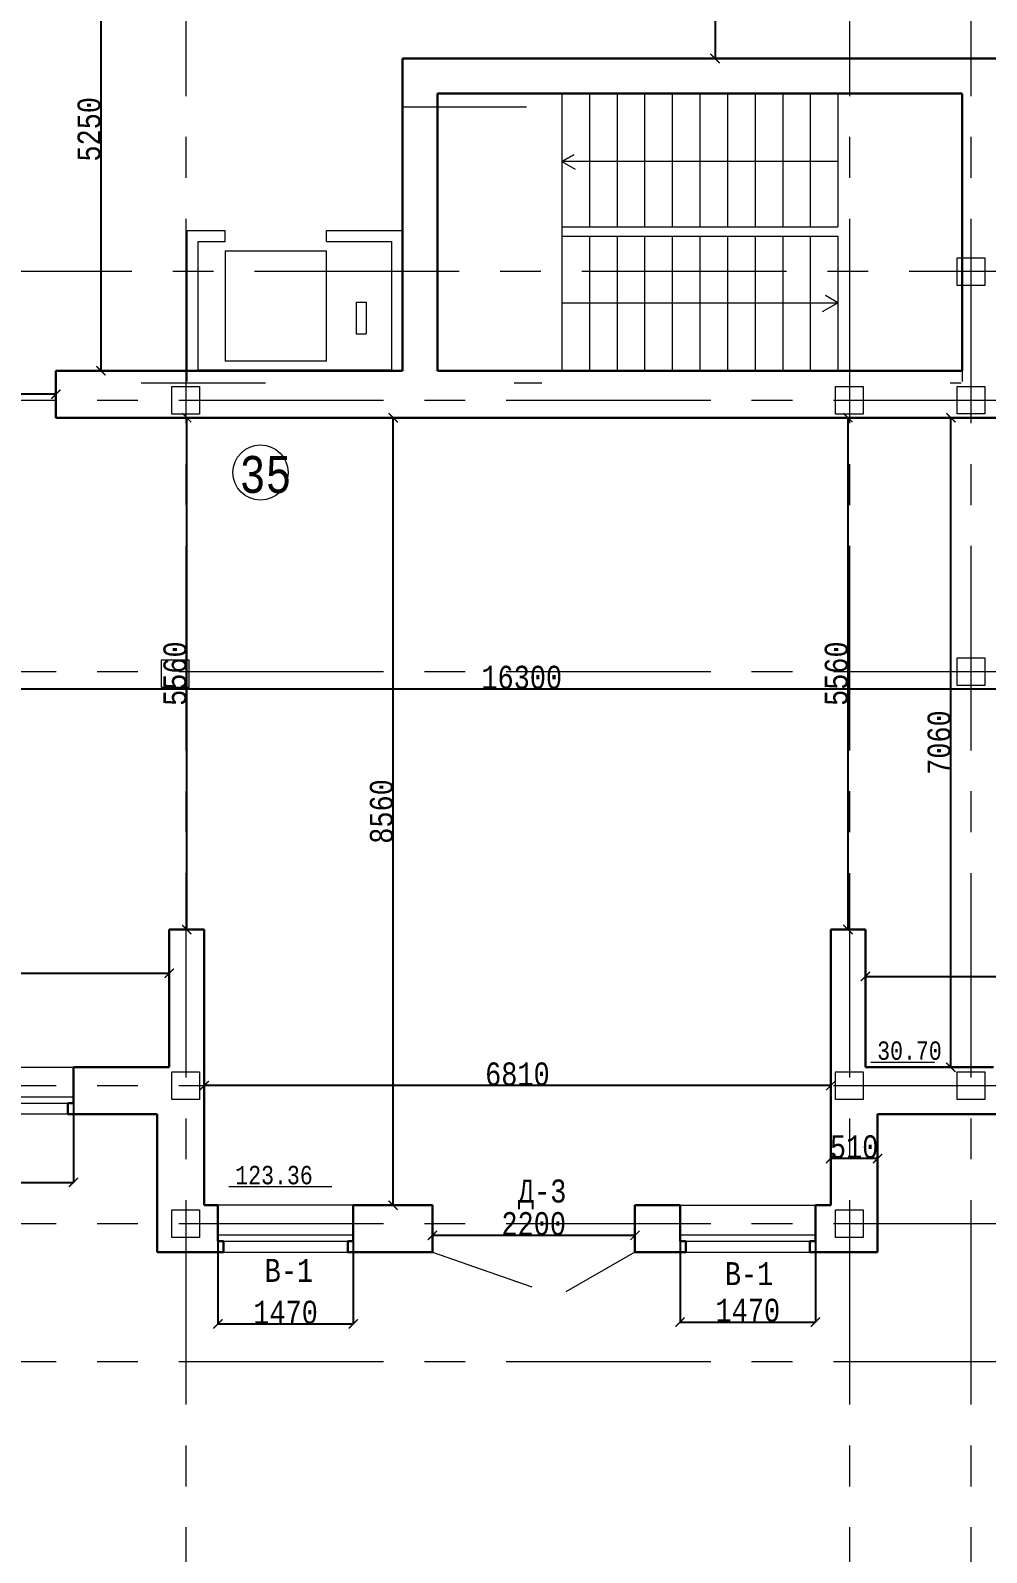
# Model space of a CAD drawing. Header units: millimetres. Extents: x -689206 to 4969298, y -1019800 to 703299.
# Drawn here: x 68225 to 78613, y -373023 to -356477 of the extents above; entities that cross this region are included whole.
import ezdxf

# ---------------------------------------------------------------- set-up
doc = ezdxf.new("R2010")
doc.units = ezdxf.units.MM
doc.linetypes.add('JIS_02_4.0', pattern=[5.5, 4, -1.5])
doc.linetypes.add('осеваяX2', pattern=[101.6, 63.5, -12.7, 12.7, -12.7])
for name, color, linetype, lineweight in [('несущие', 7, 'Continuous', 30), ('ОКНА', 250, 'Continuous', 20), ('РАЗМЕРЫ', 7, 'Continuous', 9), ('сваи', 7, 'JIS_02_4.0', 30), ('стены', 7, 'Continuous', 20)]:
    doc.layers.add(name, color=color, linetype=linetype, lineweight=lineweight)
doc.layers.add('четотам', color=7, linetype='Continuous')
doc.styles.add('Аннотативный', font='isocteur.ttf', dxfattribs={"width": 0.7, "height": 250})
doc.dimstyles.new('Аннотативный', dxfattribs={"dimscale": 0, "dimtxt": 250, "dimasz": 100, "dimexe": 1.25, "dimexo": 0.625, "dimtad": 1, "dimdec": 0, "dimtxsty": 'Аннотативный', "dimblk": 'ARCHTICK', "dimcen": 2.5, "dimadec": 0, "dimazin": 0, "dimtfac": 1, "dimtdec": 0, "dimtmove": 0, "dimatfit": 3, "dimfxl": 1, "dimarcsym": 0})

# ---------------------------------------------------------------- blocks, each defined once
blk = doc.blocks.new('_ArchTick')
at = {"color": 0, "linetype": 'ByBlock', "const_width": 0.15}
blk.add_lwpolyline([(-0.5, -0.5), (0.5, 0.5)], dxfattribs=at)
blk = doc.blocks.new('*D1683')
at = {"layer": 'Defpoints', "color": 0, "lineweight": 30, "transparency": 16777216}
for p in [(66696, -360432), (66696, -360470), (68501, -360432)]:
    blk.add_point(p, dxfattribs=at)
at = {"layer": 'стены', "color": 0, "lineweight": -2, "transparency": 16777216}
for p, q in [((66696, -360470), (66696, -360431)), ((68501, -360432), (66696, -360432)), ((68501, -360432), (68501, -360431))]:
    blk.add_line(p, q, dxfattribs=at)
at = {"layer": 'стены', "color": 0, "lineweight": -2, "transparency": 16777216, "xscale": 100, "yscale": 100, "zscale": 100, "rotation": 180}
blk.add_blockref('_ArchTick', (66696, -360432), dxfattribs=at)
at = {"layer": 'стены', "color": 0, "lineweight": -2, "transparency": 16777216, "xscale": 100, "yscale": 100, "zscale": 100}
blk.add_blockref('_ArchTick', (68501, -360432), dxfattribs=at)
at = {"layer": 'стены', "color": 0, "lineweight": 5, "transparency": 16777216, "insert": (67598, -360307), "char_height": 250, "attachment_point": 5, "style": 'Аннотативный'}
blk.add_mtext('1800', dxfattribs=at)
blk = doc.blocks.new('*D1684')
at = {"layer": 'Defpoints', "color": 0, "lineweight": 20, "transparency": 16777216}
for p in [(69733, -366726), (65461, -367417), (69733, -367417)]:
    blk.add_point(p, dxfattribs=at)
at = {"layer": 'стены', "color": 0, "lineweight": -2, "transparency": 16777216}
for p, q in [((65461, -367417), (65461, -366725)), ((65461, -366726), (69733, -366726)), ((69733, -367417), (69733, -366725))]:
    blk.add_line(p, q, dxfattribs=at)
at = {"layer": 'стены', "color": 0, "lineweight": -2, "transparency": 16777216, "xscale": 100, "yscale": 100, "zscale": 100, "rotation": 180}
blk.add_blockref('_ArchTick', (65461, -366726), dxfattribs=at)
at = {"layer": 'стены', "color": 0, "lineweight": -2, "transparency": 16777216, "xscale": 100, "yscale": 100, "zscale": 100}
blk.add_blockref('_ArchTick', (69733, -366726), dxfattribs=at)
at = {"layer": 'стены', "color": 0, "lineweight": 5, "transparency": 16777216, "insert": (67597, -366601), "char_height": 250, "attachment_point": 5, "style": 'Аннотативный'}
blk.add_mtext('4270', dxfattribs=at)
blk = doc.blocks.new('*D1685')
at = {"layer": 'Defpoints', "color": 0, "lineweight": 20, "transparency": 16777216}
for p in [(81569, -366761), (77297, -367429), (81569, -367429)]:
    blk.add_point(p, dxfattribs=at)
at = {"layer": 'стены', "color": 0, "lineweight": -2, "transparency": 16777216}
for p, q in [((77297, -367428), (77297, -366760)), ((77297, -366761), (81569, -366761)), ((81569, -367428), (81569, -366760))]:
    blk.add_line(p, q, dxfattribs=at)
at = {"layer": 'стены', "color": 0, "lineweight": -2, "transparency": 16777216, "xscale": 100, "yscale": 100, "zscale": 100, "rotation": 180}
blk.add_blockref('_ArchTick', (77297, -366761), dxfattribs=at)
at = {"layer": 'стены', "color": 0, "lineweight": -2, "transparency": 16777216, "xscale": 100, "yscale": 100, "zscale": 100}
blk.add_blockref('_ArchTick', (81569, -366761), dxfattribs=at)
at = {"layer": 'стены', "color": 0, "lineweight": 5, "transparency": 16777216, "insert": (79433, -366636), "char_height": 250, "attachment_point": 5, "style": 'Аннотативный'}
blk.add_mtext('4270', dxfattribs=at)
blk = doc.blocks.new('*D1752')
at = {"layer": 'Defpoints', "color": 0, "lineweight": 25, "transparency": 16777216}
for p in [(70113, -367947), (70113, -367947), (76920, -367947)]:
    blk.add_point(p, dxfattribs=at)
at = {"layer": 'РАЗМЕРЫ', "color": 0, "lineweight": -2, "transparency": 16777216}
for p, q in [((70113, -367947), (70113, -367946)), ((76920, -367947), (70113, -367947)), ((76920, -367947), (76920, -367946))]:
    blk.add_line(p, q, dxfattribs=at)
at = {"layer": 'РАЗМЕРЫ', "color": 0, "lineweight": -2, "transparency": 16777216, "xscale": 100, "yscale": 100, "zscale": 100, "rotation": 180}
blk.add_blockref('_ArchTick', (70113, -367947), dxfattribs=at)
at = {"layer": 'РАЗМЕРЫ', "color": 0, "lineweight": -2, "transparency": 16777216, "xscale": 100, "yscale": 100, "zscale": 100}
blk.add_blockref('_ArchTick', (76920, -367947), dxfattribs=at)
at = {"layer": 'РАЗМЕРЫ', "color": 0, "lineweight": 5, "transparency": 16777216, "insert": (73516, -367822), "char_height": 250, "attachment_point": 5, "style": 'Аннотативный'}
blk.add_mtext('6810', dxfattribs=at)
blk = doc.blocks.new('*D1775')
at = {"layer": 'Defpoints', "color": 0, "linetype": 'ByBlock', "lineweight": 20, "transparency": 16777216}
for p in [(70262, -369247), (71732, -369247), (71732, -370538)]:
    blk.add_point(p, dxfattribs=at)
at = {"layer": 'РАЗМЕРЫ', "color": 0, "linetype": 'ByBlock', "lineweight": -2, "transparency": 16777216}
for p, q in [((70262, -369248), (70262, -370539)), ((71732, -369248), (71732, -370539)), ((70262, -370538), (71732, -370538))]:
    blk.add_line(p, q, dxfattribs=at)
at = {"layer": 'РАЗМЕРЫ', "color": 0, "linetype": 'ByBlock', "lineweight": -2, "transparency": 16777216, "xscale": 100, "yscale": 100, "zscale": 100, "rotation": 180}
blk.add_blockref('_ArchTick', (70262, -370538), dxfattribs=at)
at = {"layer": 'РАЗМЕРЫ', "color": 0, "linetype": 'ByBlock', "lineweight": -2, "transparency": 16777216, "xscale": 100, "yscale": 100, "zscale": 100}
blk.add_blockref('_ArchTick', (71732, -370538), dxfattribs=at)
at = {"layer": 'РАЗМЕРЫ', "color": 0, "linetype": 'ByBlock', "lineweight": 5, "transparency": 16777216, "insert": (70997, -370412), "char_height": 250, "attachment_point": 5, "style": 'Аннотативный'}
blk.add_mtext('1470', dxfattribs=at)
blk = doc.blocks.new('*D1776')
at = {"layer": 'Defpoints', "color": 0, "linetype": 'ByBlock', "lineweight": 20, "transparency": 16777216}
for p in [(75284, -369247), (76754, -369247), (76754, -370517)]:
    blk.add_point(p, dxfattribs=at)
at = {"layer": 'РАЗМЕРЫ', "color": 0, "linetype": 'ByBlock', "lineweight": -2, "transparency": 16777216}
for p, q in [((75284, -369248), (75284, -370518)), ((76754, -369248), (76754, -370518)), ((75284, -370517), (76754, -370517))]:
    blk.add_line(p, q, dxfattribs=at)
at = {"layer": 'РАЗМЕРЫ', "color": 0, "linetype": 'ByBlock', "lineweight": -2, "transparency": 16777216, "xscale": 100, "yscale": 100, "zscale": 100, "rotation": 180}
blk.add_blockref('_ArchTick', (75284, -370517), dxfattribs=at)
at = {"layer": 'РАЗМЕРЫ', "color": 0, "linetype": 'ByBlock', "lineweight": -2, "transparency": 16777216, "xscale": 100, "yscale": 100, "zscale": 100}
blk.add_blockref('_ArchTick', (76754, -370517), dxfattribs=at)
at = {"layer": 'РАЗМЕРЫ', "color": 0, "linetype": 'ByBlock', "lineweight": 5, "transparency": 16777216, "insert": (76019, -370391), "char_height": 250, "attachment_point": 5, "style": 'Аннотативный'}
blk.add_mtext('1470', dxfattribs=at)
blk = doc.blocks.new('*D1800')
at = {"layer": 'Defpoints', "color": 0, "linetype": 'ByBlock', "lineweight": 20, "transparency": 16777216}
for p in [(72593, -369447), (72593, -369575), (74793, -369502)]:
    blk.add_point(p, dxfattribs=at)
at = {"layer": 'РАЗМЕРЫ', "color": 0, "linetype": 'ByBlock', "lineweight": -2, "transparency": 16777216}
for p, q in [((72593, -369448), (72593, -369576)), ((74793, -369575), (72593, -369575)), ((74793, -369503), (74793, -369576))]:
    blk.add_line(p, q, dxfattribs=at)
at = {"layer": 'РАЗМЕРЫ', "color": 0, "linetype": 'ByBlock', "lineweight": -2, "transparency": 16777216, "xscale": 100, "yscale": 100, "zscale": 100, "rotation": 180}
blk.add_blockref('_ArchTick', (72593, -369575), dxfattribs=at)
at = {"layer": 'РАЗМЕРЫ', "color": 0, "linetype": 'ByBlock', "lineweight": -2, "transparency": 16777216, "xscale": 100, "yscale": 100, "zscale": 100}
blk.add_blockref('_ArchTick', (74793, -369575), dxfattribs=at)
at = {"layer": 'РАЗМЕРЫ', "color": 0, "linetype": 'ByBlock', "lineweight": 5, "transparency": 16777216, "insert": (73693, -369449), "char_height": 250, "attachment_point": 5, "style": 'Аннотативный'}
blk.add_mtext('2200', dxfattribs=at)
blk = doc.blocks.new('*D1801')
at = {"layer": 'Defpoints', "color": 0, "linetype": 'ByBlock', "lineweight": 20, "transparency": 16777216}
for p in [(66593, -367747), (68693, -367747), (68693, -368999)]:
    blk.add_point(p, dxfattribs=at)
at = {"layer": 'РАЗМЕРЫ', "color": 0, "linetype": 'ByBlock', "lineweight": -2, "transparency": 16777216}
for p, q in [((66593, -367748), (66593, -369000)), ((68693, -367748), (68693, -369000)), ((66593, -368999), (68693, -368999))]:
    blk.add_line(p, q, dxfattribs=at)
at = {"layer": 'РАЗМЕРЫ', "color": 0, "linetype": 'ByBlock', "lineweight": -2, "transparency": 16777216, "xscale": 100, "yscale": 100, "zscale": 100, "rotation": 180}
blk.add_blockref('_ArchTick', (66593, -368999), dxfattribs=at)
at = {"layer": 'РАЗМЕРЫ', "color": 0, "linetype": 'ByBlock', "lineweight": -2, "transparency": 16777216, "xscale": 100, "yscale": 100, "zscale": 100}
blk.add_blockref('_ArchTick', (68693, -368999), dxfattribs=at)
at = {"layer": 'РАЗМЕРЫ', "color": 0, "linetype": 'ByBlock', "lineweight": 5, "transparency": 16777216, "insert": (67643, -368873), "char_height": 250, "attachment_point": 5, "style": 'Аннотативный'}
blk.add_mtext('2100', dxfattribs=at)
blk = doc.blocks.new('*D1840')
at = {"layer": 'Defpoints', "color": 0, "linetype": 'ByBlock', "lineweight": 20, "transparency": 16777216}
for p in [(77297, -360687), (78225, -360687), (77297, -367748)]:
    blk.add_point(p, dxfattribs=at)
at = {"layer": 'РАЗМЕРЫ', "color": 0, "linetype": 'ByBlock', "lineweight": -2, "transparency": 16777216}
for p, q in [((77298, -360687), (78226, -360687)), ((78225, -367748), (78225, -360687)), ((77298, -367748), (78226, -367748))]:
    blk.add_line(p, q, dxfattribs=at)
at = {"layer": 'РАЗМЕРЫ', "color": 0, "linetype": 'ByBlock', "lineweight": -2, "transparency": 16777216, "xscale": 100, "yscale": 100, "zscale": 100}
for p, rotation in [((78225, -360687), 90), ((78225, -367748), 270)]:
    blk.add_blockref('_ArchTick', p, dxfattribs=dict(at, rotation=rotation))
at = {"layer": 'РАЗМЕРЫ', "color": 0, "linetype": 'ByBlock', "lineweight": 5, "transparency": 16777216, "insert": (78099, -364218), "char_height": 250, "attachment_point": 5, "rotation": 90, "style": 'Аннотативный'}
blk.add_mtext('7060', dxfattribs=at)
blk = doc.blocks.new('*D1860')
at = {"layer": 'Defpoints', "color": 0, "linetype": 'ByBlock', "lineweight": 30, "transparency": 16777216}
for p in [(75656, -354929), (75663, -356782), (76274, -356782)]:
    blk.add_point(p, dxfattribs=at)
at = {"layer": 'РАЗМЕРЫ', "color": 0, "linetype": 'ByBlock', "lineweight": -2, "transparency": 16777216}
for p, q in [((75656, -354929), (75664, -354929)), ((75663, -354929), (75663, -356782)), ((76273, -356782), (75661, -356782))]:
    blk.add_line(p, q, dxfattribs=at)
at = {"layer": 'РАЗМЕРЫ', "color": 0, "linetype": 'ByBlock', "lineweight": -2, "transparency": 16777216, "xscale": 100, "yscale": 100, "zscale": 100}
for p, rotation in [((75663, -354929), 90), ((75663, -356782), 270)]:
    blk.add_blockref('_ArchTick', p, dxfattribs=dict(at, rotation=rotation))
at = {"layer": 'РАЗМЕРЫ', "color": 0, "linetype": 'ByBlock', "lineweight": 5, "transparency": 16777216, "insert": (75537, -355855), "char_height": 250, "attachment_point": 5, "rotation": 90, "style": 'Аннотативный'}
blk.add_mtext('2000', dxfattribs=at)
blk = doc.blocks.new('*D1868')
at = {"layer": 'Defpoints', "color": 0, "lineweight": 20, "ltscale": 15000, "transparency": 16777216}
for p in [(72166, -360687), (72202, -360687), (72166, -369247)]:
    blk.add_point(p, dxfattribs=at)
at = {"layer": 'сваи', "color": 0, "lineweight": -2, "ltscale": 15000, "transparency": 16777216}
for p, q in [((72202, -360687), (72165, -360687)), ((72166, -369247), (72166, -360687)), ((72167, -369247), (72167, -369247))]:
    blk.add_line(p, q, dxfattribs=at)
at = {"layer": 'сваи', "color": 0, "lineweight": -2, "ltscale": 15000, "transparency": 16777216, "xscale": 100, "yscale": 100, "zscale": 100}
for p, rotation in [((72166, -360687), 90), ((72166, -369247), 270)]:
    blk.add_blockref('_ArchTick', p, dxfattribs=dict(at, rotation=rotation))
at = {"layer": 'сваи', "color": 0, "lineweight": 5, "ltscale": 15000, "transparency": 16777216, "insert": (72040, -364967), "char_height": 250, "attachment_point": 5, "rotation": 90, "style": 'Аннотативный'}
blk.add_mtext('8560', dxfattribs=at)
blk = doc.blocks.new('*D1869')
at = {"layer": 'Defpoints', "color": 0, "lineweight": 20, "ltscale": 15000, "transparency": 16777216}
for p in [(69923, -360687), (69923, -360687), (69923, -366250)]:
    blk.add_point(p, dxfattribs=at)
at = {"layer": 'сваи', "color": 0, "lineweight": -2, "ltscale": 15000, "transparency": 16777216}
for p, q in [((69923, -360687), (69924, -360687)), ((69923, -366250), (69923, -360687)), ((69923, -366250), (69924, -366250))]:
    blk.add_line(p, q, dxfattribs=at)
at = {"layer": 'сваи', "color": 0, "lineweight": -2, "ltscale": 15000, "transparency": 16777216, "xscale": 100, "yscale": 100, "zscale": 100}
for p, rotation in [((69923, -360687), 90), ((69923, -366250), 270)]:
    blk.add_blockref('_ArchTick', p, dxfattribs=dict(at, rotation=rotation))
at = {"layer": 'сваи', "color": 0, "lineweight": 5, "ltscale": 15000, "transparency": 16777216, "insert": (69797, -363469), "char_height": 250, "attachment_point": 5, "rotation": 90, "style": 'Аннотативный'}
blk.add_mtext('5560', dxfattribs=at)
blk = doc.blocks.new('*D1870')
at = {"layer": 'Defpoints', "color": 0, "lineweight": 20, "ltscale": 15000, "transparency": 16777216}
for p in [(77108, -360687), (77108, -360687), (77108, -366250)]:
    blk.add_point(p, dxfattribs=at)
at = {"layer": 'сваи', "color": 0, "lineweight": -2, "ltscale": 15000, "transparency": 16777216}
for p, q in [((77108, -366250), (77108, -360687)), ((77109, -360687), (77109, -360687)), ((77109, -366250), (77109, -366250))]:
    blk.add_line(p, q, dxfattribs=at)
at = {"layer": 'сваи', "color": 0, "lineweight": -2, "ltscale": 15000, "transparency": 16777216, "xscale": 100, "yscale": 100, "zscale": 100}
for p, rotation in [((77108, -360687), 90), ((77108, -366250), 270)]:
    blk.add_blockref('_ArchTick', p, dxfattribs=dict(at, rotation=rotation))
at = {"layer": 'сваи', "color": 0, "lineweight": 5, "ltscale": 15000, "transparency": 16777216, "insert": (76982, -363469), "char_height": 250, "attachment_point": 5, "rotation": 90, "style": 'Аннотативный'}
blk.add_mtext('5560', dxfattribs=at)
blk = doc.blocks.new('*D1871')
at = {"layer": 'Defpoints', "color": 0, "lineweight": 20, "ltscale": 15000, "transparency": 16777216}
for p in [(65413, -363635), (81713, -363635), (81713, -363635)]:
    blk.add_point(p, dxfattribs=at)
at = {"layer": 'сваи', "color": 0, "lineweight": -2, "ltscale": 15000, "transparency": 16777216}
for p, q in [((65413, -363635), (81713, -363635)), ((65413, -363636), (65413, -363637)), ((81713, -363635), (81713, -363634))]:
    blk.add_line(p, q, dxfattribs=at)
at = {"layer": 'сваи', "color": 0, "lineweight": -2, "ltscale": 15000, "transparency": 16777216, "xscale": 100, "yscale": 100, "zscale": 100, "rotation": 180}
blk.add_blockref('_ArchTick', (65413, -363635), dxfattribs=at)
at = {"layer": 'сваи', "color": 0, "lineweight": -2, "ltscale": 15000, "transparency": 16777216, "xscale": 100, "yscale": 100, "zscale": 100}
blk.add_blockref('_ArchTick', (81713, -363635), dxfattribs=at)
at = {"layer": 'сваи', "color": 0, "lineweight": 5, "ltscale": 15000, "transparency": 16777216, "insert": (73563, -363510), "char_height": 250, "attachment_point": 5, "style": 'Аннотативный'}
blk.add_mtext('16300', dxfattribs=at)
blk = doc.blocks.new('*D2199')
at = {"layer": 'Defpoints', "color": 0, "linetype": 'ByBlock', "lineweight": 5, "ltscale": 35, "transparency": 16777216}
for p in [(68573, -354927), (68573, -360177), (68990, -360177)]:
    blk.add_point(p, dxfattribs=at)
at = {"layer": 'РАЗМЕРЫ', "color": 0, "linetype": 'ByBlock', "lineweight": -2, "ltscale": 35, "transparency": 16777216}
for p, q in [((68573, -354927), (68991, -354927)), ((68990, -354927), (68990, -360177)), ((68573, -360177), (68991, -360177))]:
    blk.add_line(p, q, dxfattribs=at)
at = {"layer": 'РАЗМЕРЫ', "color": 0, "linetype": 'ByBlock', "lineweight": -2, "ltscale": 35, "transparency": 16777216, "xscale": 100, "yscale": 100, "zscale": 100}
for p, rotation in [((68990, -354927), 90), ((68990, -360177), 270)]:
    blk.add_blockref('_ArchTick', p, dxfattribs=dict(at, rotation=rotation))
at = {"layer": 'РАЗМЕРЫ', "color": 0, "linetype": 'ByBlock', "lineweight": 5, "ltscale": 35, "transparency": 16777216, "insert": (68864, -357552), "char_height": 250, "attachment_point": 5, "rotation": 90, "style": 'Аннотативный'}
blk.add_mtext('5250', dxfattribs=at)
blk = doc.blocks.new('*D2201')
at = {"layer": 'Defpoints', "color": 0, "linetype": 'ByBlock', "lineweight": 5, "ltscale": 35, "transparency": 16777216}
for p in [(76920, -368740), (76920, -368740), (77429, -368740)]:
    blk.add_point(p, dxfattribs=at)
at = {"layer": 'РАЗМЕРЫ', "color": 0, "linetype": 'ByBlock', "lineweight": -2, "ltscale": 35, "transparency": 16777216}
for p, q in [((76920, -368739), (76920, -368739)), ((77429, -368740), (76920, -368740)), ((77429, -368739), (77429, -368739))]:
    blk.add_line(p, q, dxfattribs=at)
at = {"layer": 'РАЗМЕРЫ', "color": 0, "linetype": 'ByBlock', "lineweight": -2, "ltscale": 35, "transparency": 16777216, "xscale": 100, "yscale": 100, "zscale": 100, "rotation": 180}
blk.add_blockref('_ArchTick', (76920, -368740), dxfattribs=at)
at = {"layer": 'РАЗМЕРЫ', "color": 0, "linetype": 'ByBlock', "lineweight": -2, "ltscale": 35, "transparency": 16777216, "xscale": 100, "yscale": 100, "zscale": 100}
blk.add_blockref('_ArchTick', (77429, -368740), dxfattribs=at)
at = {"layer": 'РАЗМЕРЫ', "color": 0, "linetype": 'ByBlock', "lineweight": 5, "ltscale": 35, "transparency": 16777216, "insert": (77174, -368614), "char_height": 250, "attachment_point": 5, "style": 'Аннотативный'}
blk.add_mtext('510', dxfattribs=at)

msp = doc.modelspace()

# ---------------------------------------------------------------- linework, layer by layer
at = {"layer": 'несущие', "color": 0}
for p, q in [((69732.8, -367747.4), (68692.7, -367747.4)), ((77297.3, -367747.7), (78688.4, -367747.7)), ((68632.7, -368257.4), (69602.8, -368257.4)), ((69602.8, -369757.4), (69602.8, -368257.4)), ((78748.4, -368257.7), (77429.1, -368257.7)), ((77429.1, -369757.4), (77429.1, -368257.7)), ((70112.8, -369247.4), (70261.9, -369247.4)), ((71731.9, -369247.4), (72592.7, -369247.4)), ((72592.7, -369757.4), (72592.7, -369247.4)), ((74792.7, -369757.4), (74792.7, -369247.4)), ((74792.7, -369247.4), (75284.2, -369247.4)), ((76754.2, -369247.4), (76919.5, -369247.4)), ((69602.8, -369757.4), (70321.9, -369757.4)), ((71671.9, -369757.4), (72592.7, -369757.4)), ((75344.2, -369757.4), (74792.7, -369757.4)), ((77429.1, -369757.4), (76694.2, -369757.4))]:
    msp.add_line(p, q, dxfattribs=at)
at = {"layer": 'ОКНА', "color": 0, "lineweight": 13}
for p, q in [((66592.7, -367747.4), (68692.7, -367747.4)), ((68632.7, -368257.4), (66652.7, -368257.4)), ((71731.9, -369247.4), (70261.9, -369247.4)), ((75284.2, -369247.4), (76754.2, -369247.4)), ((70321.9, -369757.4), (71671.9, -369757.4)), ((75344.2, -369757.4), (76694.2, -369757.4))]:
    msp.add_line(p, q, dxfattribs=at)
at = {"layer": 'ОКНА', "lineweight": 13}
for p, q in [((66592.7, -368067.4), (68692.7, -368067.4)), ((66592.7, -368137.4), (68632.7, -368137.4)), ((70261.9, -369567.4), (71731.9, -369567.4)), ((75284.2, -369567.4), (76754.2, -369567.4)), ((70321.9, -369637.4), (71671.9, -369637.4)), ((75344.2, -369637.4), (76694.2, -369637.4))]:
    msp.add_line(p, q, dxfattribs=at)
at = {"layer": 'ОКНА', "color": 0}
for p, q in [((74792.7, -369247.4), (75284.2, -369247.4)), ((70261.9, -369757.4), (70321.9, -369757.4)), ((71671.9, -369757.4), (71731.9, -369757.4))]:
    msp.add_line(p, q, dxfattribs=at)
at = {"layer": 'ОКНА', "color": 18, "lineweight": 30, "true_color": 0x000000}
for p, q in [((70261.9, -369637.4), (70321.9, -369637.4)), ((70321.9, -369757.4), (70321.9, -369637.4)), ((71731.9, -369637.4), (71671.9, -369637.4)), ((71671.9, -369637.4), (71671.9, -369757.4)), ((75284.2, -369637.4), (75344.2, -369637.4)), ((75344.2, -369757.4), (75344.2, -369637.4)), ((76754.2, -369637.4), (76694.2, -369637.4)), ((76694.2, -369637.4), (76694.2, -369757.4))]:
    msp.add_line(p, q, dxfattribs=at)
at = {"layer": 'РАЗМЕРЫ', "linetype": 'осеваяX2', "lineweight": 5, "ltscale": 35}
for p, q in [((69912.8, -330076.4), (69912.8, -379917.7)), ((77122.8, -330076.4), (77122.8, -379917.7)), ((108442.7, -359098.1), (41390, -359098.1))]:
    msp.add_line(p, q, dxfattribs=at)
at = {"layer": 'РАЗМЕРЫ', "linetype": 'ByBlock', "lineweight": 30}
for p, q in [((72265.6, -356781.7), (72265.6, -360177.4)), ((72268.3, -356781.7), (78728.3, -356781.7)), ((78348.3, -357161.7), (72648.3, -357161.7)), ((72648.3, -360177.4), (72648.3, -357161.7)), ((78337.7, -360687.4), (78728.3, -360687.4))]:
    msp.add_line(p, q, dxfattribs=at)
at = {"layer": 'РАЗМЕРЫ', "linetype": 'ByBlock', "lineweight": 13}
for p, q in [((73998.3, -357161.7), (73998.3, -358611.7)), ((74298.3, -357161.7), (74298.3, -358611.7)), ((74598.3, -357161.7), (74598.3, -358611.7)), ((74898.3, -357161.7), (74898.3, -358611.7)), ((75198.3, -357161.7), (75198.3, -358611.7)), ((75498.3, -357161.7), (75498.3, -358611.7)), ((75798.3, -357161.7), (75798.3, -358611.7)), ((76098.3, -357161.7), (76098.3, -358611.7)), ((76398.3, -357161.7), (76398.3, -358611.7)), ((76698.3, -357161.7), (76698.3, -358611.7)), ((76998.3, -357161.7), (76998.3, -358611.7)), ((73998.3, -357902.4), (74127.4, -357827.8)), ((74127.4, -357827.8), (73998.3, -357902.4)), ((73998.3, -357886.7), (73998.3, -359436.7)), ((76998.3, -357902.4), (73998.3, -357902.4)), ((73998.3, -357902.4), (74142.2, -357985.4)), ((69928.3, -360291.7), (69928.3, -358651.7)), ((73998.3, -358611.7), (76998.3, -358611.7)), ((73998.3, -358711.7), (73998.3, -360161.7)), ((73998.3, -358711.7), (76998.3, -358711.7)), ((74298.3, -358711.7), (74298.3, -360177.4)), ((74598.3, -358711.7), (74598.3, -360177.4)), ((74898.3, -358711.7), (74898.3, -360177.4)), ((75198.3, -358711.7), (75198.3, -360177.4)), ((75498.3, -358711.7), (75498.3, -360177.4)), ((75798.3, -358711.7), (75798.3, -360177.4)), ((76098.3, -358711.7), (76098.3, -360177.4)), ((76398.3, -358711.7), (76398.3, -360177.4)), ((76698.3, -358711.7), (76698.3, -360177.4)), ((76998.3, -358711.7), (76998.3, -360161.7)), ((76998.3, -359436.7), (76863.4, -359358.8)), ((73998.3, -359436.7), (76998.3, -359436.7)), ((76832.1, -359532.6), (76998.3, -359436.7))]:
    msp.add_line(p, q, dxfattribs=at)
at = {"layer": 'РАЗМЕРЫ', "lineweight": 30, "ltscale": 150}
msp.add_line((78348.3, -357165.4), (78348.3, -360177.4), dxfattribs=at)
at = {"layer": 'РАЗМЕРЫ', "linetype": 'ByBlock', "lineweight": 20}
for p, q in [((72265.6, -357307.4), (73615.6, -357307.4)), ((78348.3, -357291.7), (78348.3, -360291.7)), ((73779.6, -360177.4), (72648.3, -360177.4)), ((73779.6, -360177.4), (75129.6, -360177.4)), ((73779.6, -360177.4), (75129.6, -360177.4)), ((69429.6, -360307.4), (70779.6, -360307.4)), ((73479.6, -360307.4), (73779.6, -360307.4)), ((78217.7, -360307.4), (78337.7, -360307.4))]:
    msp.add_line(p, q, dxfattribs=at)
at = {"layer": 'РАЗМЕРЫ', "lineweight": 13}
for p, q in [((69928.3, -358651.7), (70341.4, -358651.7)), ((70341.4, -358771.7), (70341.4, -358651.7)), ((71441.4, -358651.7), (72268.3, -358651.7)), ((71441.4, -358771.7), (71441.4, -358651.7)), ((70048.3, -360171.7), (70048.3, -358771.7)), ((70048.3, -358771.7), (70341.4, -358771.7)), ((71441.4, -358771.7), (72148.3, -358771.7)), ((72148.3, -358771.7), (72148.3, -360171.7)), ((70341.4, -358871.5), (70341.4, -360071.7)), ((70341.4, -358871.5), (71441.4, -358871.5)), ((71441.4, -360071.7), (71441.4, -358871.5)), ((71764.2, -359429.1), (71874.2, -359429.1)), ((71764.2, -359775.3), (71874.2, -359775.3)), ((72148.3, -360171.7), (70048.3, -360171.7)), ((71441.4, -360071.7), (70341.4, -360071.7))]:
    msp.add_line(p, q, dxfattribs=at)
at = {"layer": 'РАЗМЕРЫ', "color": 0}
msp.add_line((69732.8, -367747.4), (68692.7, -367747.4), dxfattribs=at)
at = {"layer": 'РАЗМЕРЫ'}
for p, q in [((77356.4, -367690.6), (78045.7, -367690.6)), ((70382.1, -369043.5), (71500, -369043.5))]:
    msp.add_line(p, q, dxfattribs=at)
at = {"layer": 'РАЗМЕРЫ', "lineweight": 30}
for p, q in [((68692.7, -368137.4), (68632.7, -368137.4)), ((68632.7, -368137.4), (68632.7, -368257.4))]:
    msp.add_line(p, q, dxfattribs=at)
at = {"layer": 'РАЗМЕРЫ', "color": 7, "lineweight": 25, "true_color": 0xffffff}
msp.add_line((76919.1, -368430.6), (76919.5, -368430.6), dxfattribs=at)
at = {"layer": 'РАЗМЕРЫ', "color": 0, "lineweight": 9}
for p, q in [((72592.7, -369757.4), (73672.1, -370133.7)), ((74792.7, -369757.4), (74042.6, -370190.4))]:
    msp.add_line(p, q, dxfattribs=at)
at = {"layer": 'сваи', "lineweight": 20, "ltscale": 15000}
msp.add_line((73998.3, -360161.7), (73998.3, -360177.4), dxfattribs=at)
at = {"layer": 'стены', "linetype": 'осеваяX2', "lineweight": 5, "ltscale": 35}
for p, q in [((78442.7, -330076.4), (78442.7, -379917.7)), ((41390, -360497.4), (108442.7, -360497.4)), ((41390, -363445.4), (108442.7, -363445.4)), ((41390, -367947.4), (108442.7, -367947.4)), ((41390, -369447.4), (108442.7, -369447.4)), ((41390, -370947.4), (108442.7, -370947.4))]:
    msp.add_line(p, q, dxfattribs=at)
at = {"layer": 'стены', "lineweight": 13}
for p, q in [((71764.2, -359429.1), (71764.2, -359775.3)), ((71874.2, -359429.1), (71874.2, -359775.3))]:
    msp.add_line(p, q, dxfattribs=at)
at = {"layer": 'стены', "lineweight": 30}
for p, q in [((68500.8, -360177.4), (72268.3, -360177.4)), ((68500.8, -360177.4), (68500.8, -360687.4)), ((72648.3, -360177.4), (78348.3, -360177.4)), ((68500.8, -360687.4), (70112.8, -360687.4)), ((70112.8, -360687.4), (77041.7, -360687.4)), ((77041.7, -360687.4), (78592.8, -360687.4)), ((69732.8, -367747.4), (69732.8, -366250)), ((69733, -366250), (70112.8, -366250)), ((70112.8, -369247.4), (70112.8, -366250)), ((76919.5, -366250), (76919.5, -369247.4)), ((76919.5, -366250), (77296.3, -366250)), ((77296.3, -366250), (77297.3, -367747.7)), ((68692.7, -368137.4), (68692.7, -367747.4))]:
    msp.add_line(p, q, dxfattribs=at)
at = {"layer": 'стены', "color": 18, "lineweight": 30, "true_color": 0x000000}
for p, q in [((70261.9, -369247.4), (70261.9, -369637.4)), ((71731.9, -369637.4), (71731.9, -369247.4)), ((75284.2, -369247.4), (75284.2, -369637.4)), ((76754.2, -369637.4), (76754.2, -369247.4))]:
    msp.add_line(p, q, dxfattribs=at)
at = {"layer": 'стены', "lineweight": 20}
for points in [[(78292.7, -358948.1), (78592.7, -358948.1), (78592.7, -359248.1), (78292.7, -359248.1)], [(69762.8, -360347.4), (70062.8, -360347.4), (70062.8, -360647.4), (69762.8, -360647.4)], [(76972.8, -360347.4), (77272.8, -360347.4), (77272.8, -360647.4), (76972.8, -360647.4)], [(78292.7, -360346.3), (78592.7, -360346.3), (78592.7, -360646.3), (78292.7, -360646.3)], [(69647.2, -363318.7), (69947.2, -363318.7), (69947.2, -363618.7), (69647.2, -363618.7)], [(78292.7, -363297.4), (78592.7, -363297.4), (78592.7, -363597.4), (78292.7, -363597.4)], [(69762.8, -367797.4), (70062.8, -367797.4), (70062.8, -368097.4), (69762.8, -368097.4)], [(76972.8, -367797.4), (77272.8, -367797.4), (77272.8, -368097.4), (76972.8, -368097.4)], [(78292.7, -367797.4), (78592.7, -367797.4), (78592.7, -368097.4), (78292.7, -368097.4)], [(69762.8, -369296.9), (70062.8, -369296.9), (70062.8, -369596.9), (69762.8, -369596.9)], [(76972.8, -369297.4), (77272.8, -369297.4), (77272.8, -369597.4), (76972.8, -369597.4)]]:
    msp.add_lwpolyline(points, close=True, dxfattribs=at)
at = {"layer": 'четотам', "lineweight": 13}
msp.add_circle((70725, -361283), 300, dxfattribs=at)

# ---------------------------------------------------------------- texts
at = {"layer": 'РАЗМЕРЫ', "lineweight": 13, "ltscale": 150, "insert": (70497, -361103.1), "char_height": 401.1, "width": 1460, "attachment_point": 1, "style": 'Аннотативный'}
msp.add_mtext('35', dxfattribs=at)
at = {"layer": 'РАЗМЕРЫ', "char_height": 200, "width": 656.117, "attachment_point": 1, "style": 'Аннотативный'}
for s, insert in [('30.70', (77424.7, -367466.6)), ('123.36', (70450.4, -368819.5))]:
    msp.add_mtext(s, dxfattribs=dict(at, insert=insert))
at = {"layer": 'РАЗМЕРЫ', "lineweight": 20, "ltscale": 150, "char_height": 250, "width": 922.913, "attachment_point": 1, "style": 'Аннотативный'}
for s, insert in [('Д-3', (73521.8, -368967.7)), ('В-1', (70770, -369830.2)), ('В-1', (75770, -369865.9))]:
    msp.add_mtext(s, dxfattribs=dict(at, insert=insert))

# ---------------------------------------------------------------- dimensions: what is measured, and where the dimension line sits
at = {"layer": 'РАЗМЕРЫ', "linetype": 'ByBlock', "lineweight": 5, "ltscale": 35}
dim = msp.add_linear_dim(base=(68990, -360177.4), p1=(68572.7, -354927.4), p2=(68572.7, -360177.4), angle=90, dimstyle='Аннотативный', dxfattribs=at)
dim.commit()
dim.dimension.update_dxf_attribs({"geometry": '*D2199', "text_midpoint": (68864.4, -357552.4)})
at = {"layer": 'РАЗМЕРЫ', "linetype": 'ByBlock', "lineweight": 5}
dim = msp.add_linear_dim(base=(75662.6, -356781.7), p1=(75655.6, -354929.1), p2=(76274, -356781.7), angle=90, text='2000', dimstyle='Аннотативный', dxfattribs=at)
dim.commit()
dim.dimension.update_dxf_attribs({"geometry": '*D1860', "text_midpoint": (75537, -355855.4)})
dim = msp.add_linear_dim(base=(78224.9, -360687.4), p1=(77297.3, -367747.7), p2=(77297.3, -360687.4), angle=90, dimstyle='Аннотативный', dxfattribs=at)
dim.commit()
dim.dimension.update_dxf_attribs({"geometry": '*D1840', "text_midpoint": (78099.3, -364217.5)})
at = {"layer": 'РАЗМЕРЫ', "color": 18, "linetype": 'ByBlock', "lineweight": 5, "true_color": 0x000000}
for base, p1, p2, picture, middle in [((68692.7, -368998.5), (66592.7, -367747.4), (68692.7, -367747.4), '*D1801', (67642.7, -368872.9)), ((71731.9, -370537.7), (70261.9, -369247.4), (71731.9, -369247.4), '*D1775', (70996.9, -370412)), ((72592.7, -369575.1), (74792.7, -369502.4), (72592.7, -369447.4), '*D1800', (73692.7, -369449.4)), ((76754.2, -370517.1), (75284.2, -369247.4), (76754.2, -369247.4), '*D1776', (76019.2, -370391.4))]:
    dim = msp.add_linear_dim(base=base, p1=p1, p2=p2, dimstyle='Аннотативный', dxfattribs=at)
    dim.commit()
    dim.dimension.update_dxf_attribs({"geometry": picture, "text_midpoint": middle})
at = {"layer": 'РАЗМЕРЫ', "lineweight": 5}
dim = msp.add_linear_dim(base=(70112.8, -367947.4), p1=(76919.5, -367947.4), p2=(70112.8, -367947.4), text='6810', dimstyle='Аннотативный', dxfattribs=at)
dim.commit()
dim.dimension.update_dxf_attribs({"geometry": '*D1752', "text_midpoint": (73516.1, -367821.8)})
at = {"layer": 'РАЗМЕРЫ', "linetype": 'ByBlock', "lineweight": 5, "ltscale": 35}
dim = msp.add_linear_dim(base=(76919.5, -368740), p1=(77429.1, -368740), p2=(76919.5, -368740), dimstyle='Аннотативный', dxfattribs=at)
dim.commit()
dim.dimension.update_dxf_attribs({"geometry": '*D2201', "text_midpoint": (77174.3, -368614.4)})
at = {"layer": 'сваи', "lineweight": 5, "ltscale": 15000}
for base, p1, p2, picture, middle in [((69922.9, -360687.4), (69922.9, -366250), (69922.9, -360687.4), '*D1869', (69797.2, -363468.7)), ((77107.9, -360687.4), (77107.9, -366250), (77107.9, -360687.4), '*D1870', (76982.3, -363468.7))]:
    dim = msp.add_linear_dim(base=base, p1=p1, p2=p2, angle=90, text='5560', dimstyle='Аннотативный', dxfattribs=at)
    dim.commit()
    dim.dimension.update_dxf_attribs({"geometry": picture, "text_midpoint": middle})
dim = msp.add_linear_dim(base=(72166, -360687.4), p1=(72166, -369247.4), p2=(72202.2, -360687.4), angle=90, dimstyle='Аннотативный', dxfattribs=at)
dim.commit()
dim.dimension.update_dxf_attribs({"geometry": '*D1868', "text_midpoint": (72040.4, -364967.4)})
dim = msp.add_linear_dim(base=(81712.8, -363635.4), p1=(65413.5, -363635.3), p2=(81712.8, -363635.4), text='16300', dimstyle='Аннотативный', dxfattribs=at)
dim.commit()
dim.dimension.update_dxf_attribs({"geometry": '*D1871', "text_midpoint": (73563.1, -363509.7)})
at = {"layer": 'стены', "lineweight": 5}
for base, p1, p2, text, picture, middle in [((66696.2, -360432.4), (68500.8, -360432.4), (66696.2, -360470.4), '1800', '*D1683', (67598.5, -360306.7)), ((69732.8, -366726.3), (65460.8, -367417.4), (69732.8, -367417.4), '4270', '*D1684', (67596.8, -366600.7)), ((81569.3, -366761.3), (77297.3, -367428.7), (81569.3, -367428.7), '4270', '*D1685', (79433.3, -366635.7))]:
    dim = msp.add_linear_dim(base=base, p1=p1, p2=p2, text=text, dimstyle='Аннотативный', dxfattribs=at)
    dim.commit()
    dim.dimension.update_dxf_attribs({"geometry": picture, "text_midpoint": middle})

doc.saveas('drawing.dxf')
